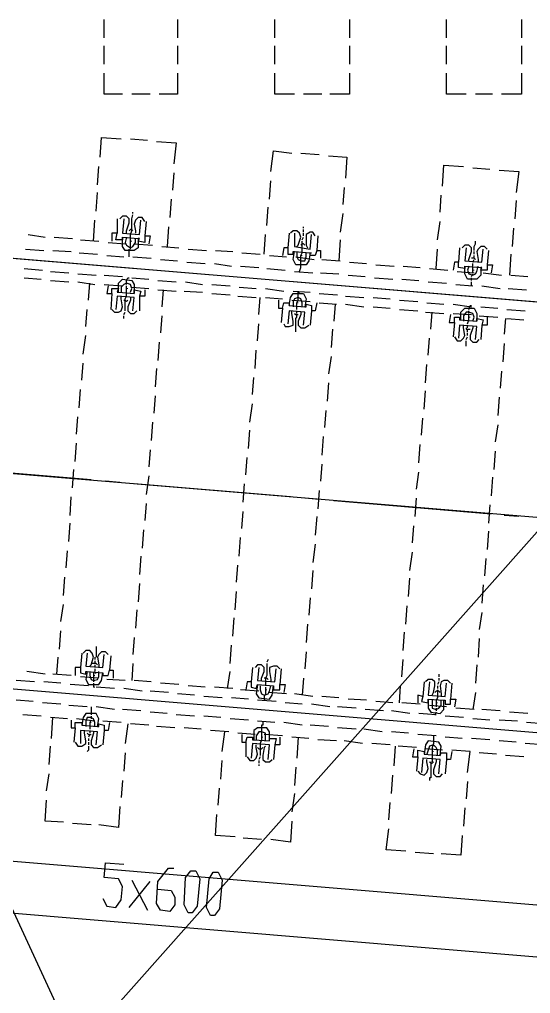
# Model space of a CAD drawing. Header units: millimetres. Extents: x -45 to 90, y -17 to 16.
# Drawn here: x 50.354 to 52.14, y -4.343 to -0.94 of the extents above; entities that cross this region are included whole.
import ezdxf

# ---------------------------------------------------------------- set-up
doc = ezdxf.new("R2010")
doc.units = ezdxf.units.MM
doc.layers.add('PDF_Geometry', color=7, linetype='Continuous')

msp = doc.modelspace()

# ---------------------------------------------------------------- linework, layer by layer
at = {"color": 2}
for p, q in [((40.7692, -0.9801), (53.4212, -2.0305)), ((40.7071, -1.7275), (53.3591, -2.778)), ((40.645, -2.4749), (53.2971, -3.5254))]:
    msp.add_line(p, q, dxfattribs=at)
at = {"color": 4}
for p, q in [((49.2328, -1.6828), (50.5564, -4.54)), ((50.5564, -4.54), (52.8268, -1.9812))]:
    msp.add_line(p, q, dxfattribs=at)
at = {"color": 5}
msp.add_line((40.5954, -3.0729), (53.2474, -4.1233), dxfattribs=at)
at = {"color": 4}
msp.add_lwpolyline([(49.2328, -1.6828), (52.8268, -1.9812)], dxfattribs=at)
at = {"layer": 'PDF_Geometry', "lineweight": 25}
for points in [[(50.6499, -1.0039), (50.6499, -0.9397)], [(50.9066, -0.9397), (50.9066, -1.0039)], [(51.2459, -1.0039), (51.2459, -0.9397)], [(51.5072, -0.9397), (51.5072, -1.0039)], [(51.8462, -1.0039), (51.8462, -0.9397)], [(52.1077, -0.9397), (52.1077, -1.0039)], [(50.6499, -1.0956), (50.6499, -1.0314)], [(50.9066, -1.0314), (50.9066, -1.0956)], [(51.2459, -1.0956), (51.2459, -1.0314)], [(51.5072, -1.0314), (51.5072, -1.0956)], [(51.8462, -1.0956), (51.8462, -1.0314)], [(52.1077, -1.0314), (52.1077, -1.0956)], [(50.7141, -1.201), (50.6499, -1.201), (50.6499, -1.1277)], [(50.9066, -1.1277), (50.9066, -1.201), (50.8425, -1.201)], [(51.3146, -1.201), (51.2459, -1.201), (51.2459, -1.1277)], [(51.5072, -1.1277), (51.5072, -1.201), (51.4384, -1.201)], [(51.9151, -1.201), (51.8462, -1.201), (51.8462, -1.1277)], [(52.1077, -1.1277), (52.1077, -1.201), (52.0389, -1.201)], [(50.8104, -1.201), (50.7462, -1.201)], [(51.4109, -1.201), (51.3467, -1.201)], [(52.0068, -1.201), (51.9472, -1.201)], [(50.6362, -1.4211), (50.6408, -1.3521), (50.7095, -1.3569)], [(50.7416, -1.3569), (50.8012, -1.3615)], [(50.8333, -1.3661), (50.9021, -1.3707), (50.8929, -1.444)], [(51.2321, -1.4715), (51.2413, -1.3982), (51.3055, -1.4073)], [(51.3376, -1.4073), (51.4017, -1.4119)], [(51.4338, -1.4165), (51.498, -1.4211), (51.4934, -1.4944)], [(50.627, -1.5173), (50.6316, -1.4532)], [(51.8326, -1.5219), (51.8372, -1.4486), (51.906, -1.4532)], [(51.9381, -1.4577), (51.9977, -1.4623)], [(50.8929, -1.4761), (50.8883, -1.5357)], [(52.0298, -1.4667), (52.0985, -1.4715), (52.0893, -1.5448)], [(51.2275, -1.5678), (51.2321, -1.5036)], [(51.4888, -1.5265), (51.4842, -1.5861)], [(50.6224, -1.609), (50.627, -1.5448)], [(51.8235, -1.6136), (51.8281, -1.554)], [(50.8837, -1.5678), (50.8791, -1.6319)], [(51.2184, -1.6595), (51.2229, -1.5953)], [(52.0893, -1.5724), (52.0848, -1.6365)], [(50.7279, -1.687), (50.7279, -1.6778), (50.737, -1.6503), (50.737, -1.6365), (50.7279, -1.6274), (50.7141, -1.6274), (50.7049, -1.6365)], [(50.7416, -1.742), (50.7416, -1.7282), (50.7416, -1.7145), (50.7416, -1.7053), (50.7416, -1.6915), (50.7462, -1.6778), (50.7462, -1.664), (50.7462, -1.6503), (50.7462, -1.6365), (50.7508, -1.6228)], [(50.7508, -1.6182), (50.7508, -1.6136)], [(50.792, -1.6457), (50.7829, -1.6319), (50.7691, -1.6319), (50.76, -1.6411), (50.7554, -1.6549), (50.76, -1.6778), (50.76, -1.687)], [(51.4842, -1.6182), (51.4751, -1.6824)], [(50.6133, -1.7145), (50.6178, -1.6411)], [(50.6958, -1.6365), (50.6958, -1.687), (50.6774, -1.687), (50.6774, -1.7145)], [(50.7187, -1.6365), (50.7141, -1.687), (50.7737, -1.6915), (50.7783, -1.6411)], [(50.7966, -1.6457), (50.792, -1.6959), (50.8104, -1.6959), (50.8058, -1.7236)], [(50.8746, -1.664), (50.87, -1.7328)], [(51.3467, -1.6686), (51.3467, -1.664)], [(51.8143, -1.7099), (51.8235, -1.6457)], [(50.3841, -1.6915), (50.4436, -1.7007)], [(50.4757, -1.7007), (50.5399, -1.7053)], [(50.792, -1.6959), (50.792, -1.719), (50.7691, -1.7145), (50.7737, -1.7053), (50.7691, -1.7053), (50.7691, -1.7374), (50.7554, -1.7465), (50.7233, -1.7465), (50.7141, -1.7328), (50.7141, -1.7007), (50.7141, -1.7099), (50.6912, -1.7099), (50.6958, -1.687)], [(50.7141, -1.7007), (50.7691, -1.7053)], [(50.7279, -1.7007), (50.7233, -1.719), (50.7279, -1.7282), (50.7416, -1.7374), (50.7508, -1.7328), (50.76, -1.719), (50.76, -1.7053)], [(50.7508, -1.6778), (50.7462, -1.6732), (50.7416, -1.6732), (50.737, -1.6778)], [(51.2092, -1.7603), (51.2138, -1.6915)], [(51.2963, -1.687), (51.2917, -1.7374), (51.278, -1.7374), (51.2732, -1.7649)], [(51.3238, -1.7328), (51.3284, -1.7282), (51.3376, -1.7007), (51.333, -1.687), (51.3238, -1.6778), (51.31, -1.6778), (51.3009, -1.687)], [(51.3146, -1.687), (51.3146, -1.7328), (51.3696, -1.742), (51.3742, -1.6915)], [(51.3421, -1.7099), (51.3467, -1.7007)], [(51.3467, -1.6824), (51.3467, -1.6732)], [(51.3467, -1.6959), (51.3467, -1.687)], [(51.3878, -1.6959), (51.3788, -1.6824), (51.3696, -1.6824), (51.3559, -1.6915), (51.3559, -1.7053), (51.3559, -1.7282), (51.3605, -1.7374)], [(51.3971, -1.6959), (51.3926, -1.7465), (51.4063, -1.7465), (51.4063, -1.7741)], [(52.0802, -1.6686), (52.0754, -1.7328)], [(50.5674, -1.7099), (50.6316, -1.7145)], [(50.6637, -1.719), (50.7233, -1.7236)], [(50.7554, -1.7236), (50.8195, -1.7282)], [(50.8516, -1.7328), (50.9112, -1.7374)], [(51.333, -1.8199), (51.3376, -1.8061), (51.3376, -1.7924), (51.3376, -1.7786), (51.3376, -1.7649), (51.3421, -1.7557), (51.3421, -1.742), (51.3421, -1.7282), (51.3421, -1.7145)], [(51.3513, -1.7282), (51.3467, -1.7236), (51.3421, -1.7236), (51.3376, -1.7282)], [(51.4751, -1.7099), (51.4705, -1.7832)], [(51.9243, -1.7832), (51.9243, -1.7786), (51.9335, -1.7511), (51.9335, -1.7374), (51.9243, -1.7282), (51.9106, -1.7282), (51.9014, -1.7374)], [(51.9427, -1.7465), (51.9427, -1.7374), (51.9427, -1.7328), (51.9472, -1.7236), (51.9472, -1.719), (51.9472, -1.7145)], [(51.9885, -1.742), (51.9793, -1.7328), (51.9656, -1.7328), (51.9564, -1.742), (51.9518, -1.7511), (51.9564, -1.7786), (51.9564, -1.7878)], [(50.3749, -1.742), (50.4391, -1.7465)], [(50.471, -1.7465), (50.5353, -1.7511)], [(50.5628, -1.7557), (50.627, -1.7603)], [(50.6591, -1.7649), (50.7187, -1.7695)], [(50.737, -1.7695), (50.737, -1.7557), (50.737, -1.742)], [(50.7508, -1.7695), (50.8148, -1.7741)], [(50.9433, -1.742), (51.0075, -1.7465)], [(51.0396, -1.7465), (51.0992, -1.7511)], [(51.1313, -1.7557), (51.1954, -1.7603)], [(51.2275, -1.7649), (51.2871, -1.7695)], [(51.2917, -1.7374), (51.2917, -1.7603), (51.31, -1.7603), (51.31, -1.7511), (51.3146, -1.7511), (51.3696, -1.7557), (51.3651, -1.7832), (51.3559, -1.797), (51.3192, -1.797), (51.31, -1.7786), (51.3146, -1.7511)], [(51.3192, -1.7695), (51.3834, -1.7786)], [(51.3238, -1.7511), (51.3238, -1.7695), (51.3284, -1.7786), (51.3376, -1.7832), (51.3513, -1.7832), (51.3559, -1.7695), (51.3559, -1.7557)], [(51.3926, -1.7465), (51.3878, -1.7649), (51.3696, -1.7649), (51.3696, -1.7557), (51.3742, -1.7557)], [(51.8097, -1.8105), (51.8143, -1.742)], [(51.8922, -1.7374), (51.8876, -1.7878), (51.8739, -1.7878), (51.8693, -1.8153)], [(51.9151, -1.7374), (51.9106, -1.7832), (51.9702, -1.7878), (51.9747, -1.742)], [(51.9427, -1.7603), (51.9427, -1.7511)], [(51.9427, -1.7741), (51.9427, -1.7649)], [(51.9931, -1.7465), (51.9885, -1.797), (52.0068, -1.797), (52.0022, -1.8245)], [(52.071, -1.7603), (52.0664, -1.8336)], [(50.847, -1.7786), (50.9066, -1.7832)], [(50.9387, -1.7878), (51.0029, -1.7924)], [(51.035, -1.7924), (51.0946, -1.8016)], [(51.1267, -1.8016), (51.1909, -1.8061)], [(51.4109, -1.7786), (51.4751, -1.7832)], [(51.5072, -1.7878), (51.5668, -1.7924)], [(51.5988, -1.797), (51.663, -1.8016)], [(51.6951, -1.8016), (51.7547, -1.8061)], [(51.9885, -1.797), (51.9885, -1.8153), (51.9656, -1.8153), (51.9702, -1.8061), (51.9656, -1.8061), (51.9656, -1.8336), (51.9518, -1.8474), (51.9197, -1.8474), (51.9106, -1.8291), (51.9106, -1.8016), (51.9106, -1.8105), (51.8876, -1.8061), (51.8876, -1.7878)], [(51.9106, -1.8016), (51.9656, -1.8061)], [(51.9243, -1.8016), (51.9197, -1.8153), (51.9243, -1.8291), (51.9381, -1.8336), (51.9472, -1.8291), (51.9518, -1.8199), (51.9564, -1.8016)], [(51.9472, -1.7786), (51.9427, -1.7741), (51.9381, -1.7741), (51.9335, -1.7741)], [(51.9381, -1.7878), (51.9427, -1.7786)], [(51.9381, -1.8016), (51.9381, -1.7924)], [(50.3703, -1.8105), (50.4345, -1.8153)], [(50.462, -1.8199), (50.5262, -1.8245)], [(50.5582, -1.8291), (50.6224, -1.8336)], [(50.6499, -1.8336), (50.7141, -1.8382)], [(51.2184, -1.8105), (51.2825, -1.8153)], [(51.3146, -1.8199), (51.3788, -1.8245)], [(51.4063, -1.8245), (51.4705, -1.8291)], [(51.5024, -1.8336), (51.5622, -1.8382)], [(51.7868, -1.8105), (51.851, -1.8153)], [(51.8831, -1.8199), (51.9427, -1.8245)], [(51.9335, -1.8382), (51.9381, -1.8291)], [(51.9381, -1.8245), (51.9381, -1.8153), (51.9381, -1.8061)], [(51.9747, -1.8245), (52.0389, -1.8336)], [(52.071, -1.8336), (52.1306, -1.8382)], [(50.3703, -1.8428), (50.4299, -1.8474)], [(50.462, -1.852), (50.5262, -1.8566)], [(50.5582, -1.8566), (50.6178, -1.8657)], [(50.5949, -1.9207), (50.5995, -1.8612)], [(50.6499, -1.8657), (50.7141, -1.8703)], [(50.6637, -1.8703), (50.6591, -1.8978), (50.6774, -1.8978), (50.6729, -1.9528)], [(50.6774, -1.8978), (50.6774, -1.8795), (50.7002, -1.8795), (50.6958, -1.8932), (50.7002, -1.8932), (50.7002, -1.8612), (50.7141, -1.8474), (50.7462, -1.852), (50.7554, -1.8657), (50.7554, -1.8978), (50.7554, -1.8841), (50.7783, -1.8887), (50.7737, -1.907)], [(50.7416, -1.8932), (50.7462, -1.8795), (50.7416, -1.8657), (50.7279, -1.8612), (50.7187, -1.8657), (50.7095, -1.8749), (50.7095, -1.8932)], [(50.7233, -1.9574), (50.7233, -1.9483), (50.7233, -1.9437), (50.7233, -1.9345), (50.7233, -1.9299), (50.7233, -1.9207), (50.7233, -1.9162), (50.7279, -1.907), (50.7279, -1.9024), (50.7279, -1.8932), (50.7279, -1.8887), (50.7279, -1.8795), (50.7279, -1.8703)], [(50.7279, -1.8657), (50.7279, -1.8566), (50.7279, -1.852), (50.7324, -1.8428), (50.737, -1.8428)], [(50.7462, -1.8428), (50.8058, -1.8474)], [(50.8379, -1.852), (50.9021, -1.8566)], [(50.9341, -1.8566), (50.9937, -1.8657)], [(51.0258, -1.8657), (51.09, -1.8703)], [(51.5943, -1.8428), (51.6584, -1.8474)], [(51.6905, -1.8474), (51.7501, -1.852)], [(51.7822, -1.8566), (51.8462, -1.8612)], [(51.8785, -1.8657), (51.9381, -1.8703)], [(51.9335, -1.852), (51.9335, -1.8428)], [(51.9335, -1.8703), (51.9335, -1.8566)], [(51.9702, -1.8703), (52.0343, -1.8795)], [(50.7002, -1.8932), (50.7554, -1.8978)], [(50.7462, -1.8749), (50.8058, -1.8795)], [(50.792, -1.8841), (50.792, -1.907), (50.7737, -1.907), (50.7737, -1.9574)], [(50.8379, -1.8841), (50.9021, -1.8887)], [(50.8562, -1.8841), (50.8516, -1.9437)], [(50.9294, -1.8887), (50.9937, -1.8932)], [(51.0258, -1.8978), (51.09, -1.9024)], [(51.1221, -1.8749), (51.1817, -1.8795)], [(51.2138, -1.8795), (51.278, -1.8887)], [(51.2732, -1.9483), (51.278, -1.9299), (51.2963, -1.9299), (51.2963, -1.9391), (51.3009, -1.9116), (51.31, -1.8978), (51.3467, -1.8978), (51.3559, -1.9162), (51.3513, -1.9437)], [(51.31, -1.8887), (51.3696, -1.8932)], [(51.3238, -1.9391), (51.3238, -1.9299), (51.3284, -1.9207), (51.3284, -1.9162), (51.3284, -1.907), (51.3284, -1.9024), (51.3284, -1.8932), (51.333, -1.8932)], [(51.4017, -1.8978), (51.4659, -1.9024)], [(52.0618, -1.8795), (52.126, -1.8841)], [(50.6774, -1.9528), (50.6866, -1.962), (50.7002, -1.962), (50.7095, -1.9574), (50.7141, -1.9437), (50.7095, -1.9162), (50.7095, -1.907)], [(50.7508, -1.9574), (50.7554, -1.9116), (50.6958, -1.907), (50.6912, -1.9528)], [(50.7187, -1.9207), (50.7233, -1.9207), (50.7279, -1.9251), (50.7324, -1.9207)], [(50.7416, -1.9116), (50.7416, -1.9207), (50.7324, -1.9437), (50.7324, -1.9574), (50.7416, -1.9666), (50.7554, -1.9666), (50.7645, -1.9574)], [(51.1175, -1.907), (51.1817, -1.9116)], [(51.1909, -1.9712), (51.1954, -1.9116)], [(51.2138, -1.9116), (51.2732, -1.9162)], [(51.2596, -1.9207), (51.2596, -1.9483), (51.2732, -1.9483), (51.2688, -1.9987)], [(51.2963, -1.9391), (51.3513, -1.9437), (51.3559, -1.9437), (51.3559, -1.9345), (51.3742, -1.9391), (51.3742, -1.9574)], [(51.3055, -1.9207), (51.3696, -1.9251)], [(51.3421, -1.9437), (51.3421, -1.9299), (51.3376, -1.9162), (51.3284, -1.9116), (51.3146, -1.9162), (51.31, -1.9251), (51.31, -1.9437)], [(51.3926, -1.9299), (51.3878, -1.9574), (51.3742, -1.9574), (51.3696, -2.0078)], [(51.4017, -1.9299), (51.4613, -1.9345)], [(51.4567, -1.9345), (51.4522, -1.9941)], [(51.4934, -1.907), (51.5576, -1.9116)], [(51.4934, -1.9345), (51.5576, -1.9437)], [(51.5897, -1.9116), (51.6493, -1.9162)], [(51.6814, -1.9207), (51.7455, -1.9251)], [(51.7776, -1.9299), (51.8372, -1.9345)], [(51.8693, -1.9345), (51.9335, -1.9437)], [(51.9243, -1.9528), (51.9289, -1.9391), (51.9335, -1.9391)], [(50.5856, -2.0124), (50.5903, -1.9528)], [(50.7187, -1.9712), (50.7233, -1.962)], [(51.278, -2.0033), (51.2825, -2.0124), (51.2963, -2.0124), (51.31, -2.0078), (51.31, -1.9941), (51.3055, -1.9666), (51.3055, -1.9574)], [(51.3467, -2.0078), (51.3513, -1.962), (51.2963, -1.9574), (51.2917, -2.0033)], [(51.3146, -1.9666), (51.3192, -1.9712), (51.3238, -1.9712), (51.3284, -1.9712)], [(51.3192, -2.0308), (51.3192, -2.0262), (51.3192, -2.0216), (51.3192, -2.0124), (51.3192, -2.0078), (51.3192, -1.9987), (51.3192, -1.9941), (51.3192, -1.9849), (51.3238, -1.9803), (51.3238, -1.9712)], [(51.3238, -1.9528), (51.3238, -1.9437)], [(51.3238, -1.9666), (51.3238, -1.9574)], [(51.3376, -1.962), (51.3376, -1.9712), (51.3284, -1.9941), (51.3284, -2.0078), (51.3376, -2.017), (51.3513, -2.017), (51.3651, -2.0078)], [(51.5897, -1.9437), (51.6493, -1.9483)], [(51.6814, -1.9528), (51.7455, -1.9574)], [(51.773, -1.962), (51.8372, -1.9666)], [(51.7914, -2.0216), (51.796, -1.962)], [(51.8601, -1.9712), (51.8556, -1.9987), (51.8739, -1.9987), (51.8693, -2.0491)], [(51.8693, -1.9666), (51.9335, -1.9712)], [(51.8739, -1.9987), (51.8739, -1.9803), (51.8922, -1.9803), (51.8922, -1.9895), (51.8968, -1.9895), (51.8968, -1.962), (51.9106, -1.9483), (51.9427, -1.9483), (51.9518, -1.9666), (51.9518, -1.9941), (51.9518, -1.9849), (51.9747, -1.9895), (51.9702, -2.0078)], [(51.9381, -1.9941), (51.9427, -1.9803), (51.9381, -1.9666), (51.9243, -1.962), (51.9151, -1.962), (51.906, -1.9758), (51.906, -1.9941)], [(51.9197, -2.0033), (51.9243, -1.9895), (51.9243, -1.9803), (51.9243, -1.9712)], [(51.9243, -1.9666), (51.9243, -1.9574)], [(51.9656, -1.9437), (52.0252, -1.9483)], [(52.0573, -1.9528), (52.1214, -1.9574)], [(50.7187, -1.9849), (50.7187, -1.9758)], [(50.8516, -1.9758), (50.847, -2.0353)], [(51.1863, -2.0629), (51.1909, -2.0033)], [(51.8739, -2.0491), (51.8831, -2.0629), (51.8968, -2.0629), (51.906, -2.0537), (51.9106, -2.0445), (51.906, -2.017), (51.906, -2.0078)], [(51.9472, -2.0583), (51.9518, -2.0124), (51.8922, -2.0078), (51.8876, -2.0537)], [(51.8968, -1.9895), (51.9518, -1.9941)], [(51.9197, -2.017), (51.9197, -2.0078)], [(51.9608, -1.9758), (52.0252, -1.9803)], [(51.9885, -1.9803), (51.9885, -2.0078), (51.9702, -2.0078), (51.9656, -2.0583)], [(52.0527, -1.9849), (52.0481, -2.0397)], [(52.0573, -1.9849), (52.1169, -1.9895)], [(51.4476, -2.0216), (51.443, -2.0858)], [(51.9151, -2.017), (51.9151, -2.0216), (51.9243, -2.0216), (51.9289, -2.0216)], [(51.9197, -2.0308), (51.9197, -2.0216)], [(51.9197, -2.0445), (51.9197, -2.0353)], [(51.9381, -2.0124), (51.9381, -2.017), (51.9289, -2.0445), (51.9289, -2.0583), (51.9381, -2.0674), (51.9518, -2.0674), (51.9608, -2.0583)], [(50.5766, -2.1087), (50.5856, -2.0445)], [(50.8425, -2.0674), (50.8379, -2.1316)], [(51.7822, -2.1133), (51.7868, -2.0537)], [(51.9151, -2.0583), (51.9197, -2.0491)], [(51.9151, -2.0812), (51.9151, -2.0766), (51.9151, -2.072), (51.9151, -2.0629)], [(52.0481, -2.072), (52.0435, -2.1362)], [(51.1771, -2.1591), (51.1817, -2.0949)], [(50.572, -2.2004), (50.5766, -2.1408)], [(51.443, -2.1179), (51.4338, -2.1775)], [(50.8333, -2.1591), (50.8287, -2.2233)], [(51.773, -2.2095), (51.7776, -2.1454)], [(52.0389, -2.1683), (52.0343, -2.2279)], [(51.1679, -2.2508), (51.1725, -2.1912)], [(51.4338, -2.2095), (51.4292, -2.2737)], [(50.5628, -2.2966), (50.5674, -2.2325)], [(51.7685, -2.3012), (51.773, -2.2371)], [(50.8287, -2.2554), (50.8241, -2.315)], [(52.0298, -2.26), (52.0252, -2.3241)], [(51.1586, -2.3471), (51.1679, -2.2829)], [(51.4246, -2.3058), (51.4201, -2.3654)], [(50.5537, -2.3883), (50.5582, -2.3287)], [(50.8195, -2.3471), (50.8148, -2.4112)], [(51.7593, -2.3929), (51.7639, -2.3333)], [(51.1542, -2.4388), (51.1586, -2.3746)], [(52.0252, -2.3562), (52.016, -2.4158)], [(51.4155, -2.3975), (51.4109, -2.4617)], [(50.5491, -2.4846), (50.5537, -2.4204)], [(50.8104, -2.4433), (50.8058, -2.5029)], [(51.7501, -2.4892), (51.7547, -2.425)], [(52.016, -2.4479), (52.0114, -2.5121)], [(51.145, -2.5304), (51.1496, -2.4708)], [(50.6041, -2.5488), (50.0586, -2.5029)], [(50.5399, -2.5763), (50.5445, -2.5121)], [(51.4109, -2.4938), (51.4063, -2.5534)], [(50.8058, -2.535), (50.7966, -2.5992)], [(51.741, -2.5809), (51.7501, -2.5213)], [(52.0068, -2.5396), (52.0022, -2.6038)], [(50.7049, -2.5579), (50.6545, -2.5534)], [(51.3009, -2.6084), (50.7554, -2.5625)], [(51.1358, -2.6267), (51.1404, -2.5625)], [(51.4017, -2.5854), (51.3971, -2.6496)], [(50.5307, -2.6725), (50.5353, -2.6084)], [(51.4017, -2.6175), (51.3513, -2.6128)], [(51.7364, -2.6771), (51.741, -2.6128)], [(50.7966, -2.6313), (50.792, -2.6909)], [(52.0022, -2.668), (51.4522, -2.6221)], [(51.9977, -2.6359), (51.9931, -2.7)], [(51.1313, -2.7184), (51.1358, -2.6588)], [(51.3926, -2.6771), (51.3878, -2.7413)], [(52.0985, -2.6771), (52.0481, -2.6725)], [(50.5262, -2.7642), (50.5307, -2.7)], [(50.7875, -2.723), (50.7829, -2.7871)], [(51.7272, -2.7688), (51.7316, -2.7092)], [(51.1221, -2.8146), (51.1267, -2.7505)], [(51.9931, -2.7274), (51.9885, -2.7917)], [(51.3878, -2.7734), (51.3788, -2.8376)], [(50.517, -2.8559), (50.5216, -2.7963)], [(50.7783, -2.8146), (50.7737, -2.8788)], [(51.718, -2.8651), (51.7272, -2.8009)], [(51.9839, -2.8238), (51.9793, -2.8834)], [(51.1129, -2.9063), (51.1175, -2.8467)], [(50.5078, -2.9522), (50.5124, -2.888)], [(51.3788, -2.8651), (51.3742, -2.9293)], [(51.7134, -2.9566), (51.718, -2.8926)], [(50.7737, -2.9109), (50.7691, -2.9751)], [(51.9747, -2.9155), (51.9702, -2.9797)], [(51.1083, -3.0026), (51.1129, -2.9384)], [(50.4987, -3.0439), (50.5078, -2.9843)], [(51.3696, -2.9613), (51.3651, -3.0209)], [(51.7043, -3.053), (51.7089, -2.9888)], [(50.7645, -3.0026), (50.76, -3.0668)], [(51.9702, -3.0118), (51.9608, -3.0712)], [(51.0992, -3.0943), (51.1038, -3.0301)], [(51.3605, -3.053), (51.3559, -3.1172)], [(50.4941, -3.1401), (50.4987, -3.0759)], [(51.6951, -3.1447), (51.6997, -3.0805)], [(50.6224, -3.131), (50.6224, -3.1355), (50.6224, -3.1401), (50.6224, -3.1493), (50.6224, -3.1539), (50.6224, -3.163), (50.6224, -3.1676)], [(50.7554, -3.0989), (50.7508, -3.1585)], [(51.09, -3.1905), (51.0946, -3.1264)], [(51.9608, -3.1034), (51.9564, -3.1676)], [(50.572, -3.1539), (50.5674, -3.2043), (50.5491, -3.2043), (50.5491, -3.2318)], [(50.5995, -3.1997), (50.6041, -3.1951), (50.6133, -3.1676), (50.6087, -3.1539), (50.5995, -3.1447), (50.5856, -3.1447), (50.5766, -3.1539)], [(50.5903, -3.1539), (50.5856, -3.1997), (50.6453, -3.2043), (50.6499, -3.1585)], [(50.6637, -3.1585), (50.6545, -3.1493), (50.6408, -3.1493), (50.6316, -3.1585), (50.627, -3.1676), (50.6316, -3.1951), (50.6316, -3.2043)], [(50.6729, -3.163), (50.6683, -3.2135), (50.682, -3.2135), (50.682, -3.241)], [(51.3559, -3.1493), (51.3513, -3.2089)], [(50.4849, -3.2272), (50.4895, -3.1676)], [(50.627, -3.1951), (50.6224, -3.1905), (50.6133, -3.1905), (50.6087, -3.1905)], [(50.6178, -3.1676), (50.6178, -3.1768)], [(50.6178, -3.1814), (50.6178, -3.1905)], [(50.6178, -3.1951), (50.6178, -3.2043)], [(50.7508, -3.1905), (50.7462, -3.2501)], [(51.2, -3.2501), (51.2, -3.241), (51.2092, -3.2181), (51.2092, -3.2043), (51.2, -3.1951), (51.1863, -3.1951), (51.1771, -3.2043)], [(51.2184, -3.1905), (51.2184, -3.1997), (51.2184, -3.2043), (51.2184, -3.2135), (51.2184, -3.2181), (51.2184, -3.2272), (51.2184, -3.2318), (51.2138, -3.241), (51.2138, -3.2456), (51.2138, -3.2547), (51.2138, -3.2593), (51.2138, -3.2685)], [(51.2229, -3.1768), (51.2184, -3.1858)], [(51.6905, -3.2364), (51.6951, -3.1768)], [(51.9518, -3.1951), (51.9472, -3.2593)], [(50.4436, -3.2272), (50.3795, -3.2181)], [(50.5353, -3.2318), (50.471, -3.2272)], [(50.5674, -3.2043), (50.5674, -3.2226), (50.5856, -3.2272), (50.5856, -3.2181), (50.5903, -3.2181), (50.6453, -3.2226), (50.6453, -3.2318), (50.6637, -3.2318), (50.6683, -3.2135)], [(50.5903, -3.2181), (50.5856, -3.2456), (50.5949, -3.2639), (50.6316, -3.2639), (50.6408, -3.2501), (50.6453, -3.2226)], [(50.5995, -3.2181), (50.5995, -3.2318), (50.6041, -3.2456), (50.6133, -3.2501), (50.627, -3.2456), (50.6316, -3.2364), (50.6316, -3.2181)], [(50.6133, -3.2226), (50.6133, -3.2318), (50.6133, -3.241), (50.6133, -3.2456), (50.6133, -3.2547)], [(50.6178, -3.2089), (50.6178, -3.2181)], [(50.6178, -3.2226), (50.6224, -3.2226)], [(51.0808, -3.2776), (51.09, -3.2181)], [(51.1679, -3.2043), (51.1634, -3.2547), (51.1496, -3.2547), (51.145, -3.2822)], [(51.1909, -3.2043), (51.1863, -3.2501), (51.2459, -3.2547), (51.2505, -3.2089)], [(51.2642, -3.2089), (51.255, -3.1997), (51.2413, -3.1997), (51.2275, -3.2043), (51.2275, -3.2181), (51.2321, -3.2456), (51.2321, -3.2547)], [(51.2688, -3.2089), (51.2642, -3.2639), (51.2825, -3.2639), (51.278, -3.2914)], [(51.8189, -3.2272), (51.8189, -3.2364)], [(50.407, -3.2547), (50.3428, -3.2501)], [(50.4987, -3.2593), (50.4391, -3.2547)], [(50.5949, -3.2685), (50.5307, -3.2639)], [(50.627, -3.241), (50.5674, -3.2364)], [(50.6133, -3.2593), (50.6133, -3.2731)], [(50.7233, -3.2501), (50.6591, -3.2456)], [(50.8148, -3.2547), (50.7554, -3.2501)], [(50.9112, -3.2639), (50.847, -3.2593)], [(51.1634, -3.2547), (51.1634, -3.2731), (51.1817, -3.2776), (51.1863, -3.2639), (51.2413, -3.2685), (51.2413, -3.2731), (51.2413, -3.2822), (51.2642, -3.2822), (51.2642, -3.2639)], [(51.1863, -3.2639), (51.1817, -3.296), (51.1909, -3.3097), (51.2275, -3.3143), (51.2367, -3.3004), (51.2413, -3.2685)], [(51.2229, -3.2456), (51.2184, -3.241), (51.2138, -3.241), (51.2092, -3.241)], [(51.3467, -3.241), (51.3421, -3.3004)], [(51.7685, -3.2547), (51.7639, -3.3051), (51.7455, -3.3004), (51.7455, -3.3281)], [(51.796, -3.3004), (51.8005, -3.2914), (51.8051, -3.2685), (51.8051, -3.2547), (51.796, -3.2456), (51.7822, -3.2456), (51.773, -3.2547)], [(51.7868, -3.2547), (51.7822, -3.3004), (51.8418, -3.3051), (51.8462, -3.2593)], [(51.8189, -3.2547), (51.8143, -3.2639)], [(51.8189, -3.241), (51.8189, -3.2501)], [(51.8601, -3.2593), (51.851, -3.2501), (51.8372, -3.2501), (51.8281, -3.2547), (51.8235, -3.2685), (51.8281, -3.296), (51.8281, -3.3051)], [(51.8647, -3.2593), (51.8601, -3.3143), (51.8785, -3.3143), (51.8739, -3.3418)], [(50.6866, -3.2776), (50.6224, -3.2731)], [(50.7829, -3.2868), (50.7187, -3.2776)], [(50.8746, -3.2914), (50.8104, -3.2868)], [(50.9662, -3.3004), (50.9066, -3.296)], [(51.0029, -3.2731), (50.9433, -3.2685)], [(51.0992, -3.2776), (51.035, -3.2731)], [(51.1909, -3.2868), (51.1267, -3.2822)], [(51.1954, -3.2685), (51.1954, -3.2822), (51.2, -3.296), (51.2092, -3.3004), (51.2229, -3.296), (51.2275, -3.2868), (51.2321, -3.2685)], [(51.2138, -3.2731), (51.2138, -3.2822), (51.2138, -3.2914), (51.2138, -3.296), (51.2092, -3.3051), (51.2092, -3.3097), (51.2092, -3.3189)], [(51.2871, -3.296), (51.2229, -3.2914)], [(51.3788, -3.3051), (51.3146, -3.296)], [(51.6814, -3.3281), (51.6859, -3.2685)], [(51.8235, -3.2914), (51.8189, -3.2868), (51.8097, -3.2868), (51.8051, -3.2914)], [(51.8143, -3.2822), (51.8143, -3.2914), (51.8143, -3.296), (51.8143, -3.3051), (51.8143, -3.3097), (51.8097, -3.3189), (51.8097, -3.3235), (51.8097, -3.3281), (51.8097, -3.3418)], [(51.8143, -3.2685), (51.8143, -3.2776)], [(51.9472, -3.2914), (51.9381, -3.351)], [(50.4024, -3.3235), (50.3428, -3.3189)], [(50.4987, -3.3327), (50.4345, -3.3281)], [(51.0625, -3.3097), (50.9983, -3.3051)], [(51.1542, -3.3143), (51.0946, -3.3097)], [(51.2505, -3.3235), (51.1863, -3.3189)], [(51.3421, -3.3327), (51.2825, -3.3281)], [(51.4384, -3.3418), (51.3742, -3.3327)], [(51.4705, -3.3097), (51.4109, -3.3051)], [(51.5668, -3.3189), (51.5024, -3.3143)], [(51.6584, -3.3281), (51.5988, -3.3235)], [(51.7547, -3.3327), (51.6905, -3.3281)], [(51.7639, -3.3051), (51.7593, -3.3235), (51.7822, -3.3281), (51.7822, -3.3143), (51.8372, -3.3189), (51.8418, -3.3189), (51.8418, -3.3327), (51.8601, -3.3327), (51.8601, -3.3143)], [(51.7822, -3.3143), (51.7822, -3.3464), (51.7914, -3.3602), (51.8235, -3.3647), (51.8372, -3.351), (51.8372, -3.3189)], [(51.796, -3.3189), (51.796, -3.3327), (51.796, -3.3464), (51.8097, -3.351), (51.8189, -3.3464), (51.8281, -3.3372), (51.8281, -3.3189)], [(50.4299, -3.3739), (50.3657, -3.3693)], [(50.5903, -3.3418), (50.5262, -3.3372)], [(50.627, -3.4106), (50.6316, -3.3831), (50.6224, -3.3647), (50.5856, -3.3647), (50.5766, -3.3785), (50.572, -3.406), (50.627, -3.4106), (50.6316, -3.4106), (50.6316, -3.4014), (50.6499, -3.406), (50.6499, -3.4243)], [(50.6041, -3.3418), (50.6041, -3.3556), (50.6041, -3.3693)], [(50.6866, -3.351), (50.6224, -3.3418)], [(50.7783, -3.3556), (50.7141, -3.351)], [(50.87, -3.3647), (50.8104, -3.3602)], [(50.9662, -3.3739), (50.9021, -3.3693)], [(51.5301, -3.3464), (51.4659, -3.3418)], [(51.6263, -3.3556), (51.5622, -3.351)], [(51.718, -3.3647), (51.6539, -3.3556)], [(51.8097, -3.3693), (51.7501, -3.3647)], [(51.8462, -3.3418), (51.7868, -3.3372)], [(51.8097, -3.3602), (51.8051, -3.3693)], [(51.8097, -3.3464), (51.8097, -3.3556)], [(51.9427, -3.351), (51.8785, -3.3464)], [(52.0343, -3.3556), (51.9702, -3.351)], [(52.1306, -3.3647), (52.0664, -3.3602)], [(50.5216, -3.3831), (50.462, -3.3785)], [(50.4666, -3.4518), (50.471, -3.3785)], [(50.5353, -3.3877), (50.5353, -3.415), (50.5491, -3.415), (50.5445, -3.4656)], [(50.5491, -3.415), (50.5491, -3.3968), (50.572, -3.3968), (50.572, -3.406), (50.5766, -3.406)], [(50.6178, -3.3922), (50.5537, -3.3831)], [(50.6178, -3.4106), (50.6178, -3.3968), (50.6133, -3.3831), (50.6041, -3.3785), (50.5903, -3.3785), (50.5856, -3.3922), (50.5856, -3.4106)], [(50.6041, -3.3877), (50.5995, -3.3968), (50.5995, -3.406), (50.5995, -3.4198)], [(50.6041, -3.3739), (50.6041, -3.3831)], [(50.7095, -3.3968), (50.6453, -3.3922)], [(50.6683, -3.3968), (50.6637, -3.4243), (50.6499, -3.4243), (50.6453, -3.4748)], [(50.7324, -3.4014), (50.7233, -3.4702)], [(50.8058, -3.406), (50.7416, -3.4014)], [(51.0579, -3.3785), (50.9983, -3.3739)], [(51.1542, -3.3877), (51.09, -3.3831)], [(51.2459, -3.3968), (51.1863, -3.3922)], [(51.2046, -3.3922), (51.2046, -3.406), (51.2, -3.406), (51.2, -3.4198), (51.2, -3.4335), (51.2, -3.4473), (51.2, -3.4564), (51.1954, -3.4702), (51.1954, -3.4839), (51.1954, -3.4977), (51.1954, -3.5114)], [(51.3421, -3.406), (51.278, -3.3968)], [(51.906, -3.3785), (51.8418, -3.3739)], [(51.9977, -3.3877), (51.9381, -3.3831)], [(52.0939, -3.3922), (52.0298, -3.3877)], [(52.1856, -3.4014), (52.126, -3.3968)], [(50.5491, -3.4656), (50.5582, -3.4793), (50.572, -3.4793), (50.5856, -3.4702), (50.5856, -3.461), (50.5812, -3.4335), (50.5812, -3.4243)], [(50.6224, -3.4748), (50.627, -3.4289), (50.5674, -3.4243), (50.5674, -3.4702)], [(50.5903, -3.4335), (50.5949, -3.4381), (50.5995, -3.4381), (50.6041, -3.4381)], [(50.5995, -3.4243), (50.5995, -3.4335)], [(50.6133, -3.4289), (50.6133, -3.4335), (50.6041, -3.461), (50.6041, -3.4748), (50.6133, -3.4839), (50.627, -3.4839), (50.6408, -3.4748)], [(50.8975, -3.415), (50.8333, -3.4106)], [(50.9892, -3.4198), (50.9294, -3.415)], [(51.0854, -3.4289), (51.0212, -3.4243)], [(51.0625, -3.4977), (51.0717, -3.4289)], [(51.1771, -3.4381), (51.1175, -3.4335)], [(51.2138, -3.461), (51.2138, -3.4427), (51.2138, -3.4335), (51.2, -3.4289), (51.1909, -3.4289), (51.1817, -3.4427), (51.1817, -3.4564)], [(51.4338, -3.4106), (51.3696, -3.406)], [(51.5301, -3.4198), (51.4659, -3.415)], [(51.6218, -3.4289), (51.5576, -3.4198)], [(51.7134, -3.4335), (51.6539, -3.4289)], [(50.5995, -3.4381), (50.5949, -3.4473)], [(50.5949, -3.4518), (50.5949, -3.461)], [(50.5949, -3.4656), (50.5949, -3.4748)], [(51.1313, -3.4381), (51.1313, -3.4656), (51.145, -3.4656), (51.145, -3.516)], [(51.145, -3.4656), (51.1496, -3.4473), (51.1679, -3.4473), (51.1679, -3.4564), (51.1725, -3.4564)], [(51.2229, -3.5252), (51.2275, -3.4748), (51.1679, -3.4702), (51.1634, -3.5206)], [(51.2732, -3.4427), (51.2092, -3.4381)], [(51.2275, -3.461), (51.2275, -3.4518), (51.2505, -3.4518), (51.2459, -3.4748)], [(51.2642, -3.4473), (51.2642, -3.4748), (51.2459, -3.4748), (51.2413, -3.5252)], [(51.3651, -3.4518), (51.3055, -3.4473)], [(51.3284, -3.4473), (51.3238, -3.5206)], [(51.4613, -3.461), (51.3971, -3.4564)], [(51.553, -3.4702), (51.4888, -3.461)], [(51.6493, -3.4748), (51.5851, -3.4702)], [(51.8097, -3.4427), (51.7455, -3.4381)], [(51.8005, -3.4427), (51.8005, -3.4564), (51.8005, -3.4702), (51.796, -3.4839), (51.796, -3.4977), (51.796, -3.5069), (51.796, -3.5206), (51.796, -3.5344)], [(51.9014, -3.4518), (51.8418, -3.4473)], [(51.9977, -3.4564), (51.9335, -3.4518)], [(52.0893, -3.4656), (52.0298, -3.461)], [(52.1856, -3.4748), (52.1214, -3.4702)], [(50.4574, -3.5435), (50.462, -3.4793)], [(50.5949, -3.4793), (50.5949, -3.4885), (50.5949, -3.4931), (50.5903, -3.4977)], [(50.7233, -3.5023), (50.7187, -3.5664)], [(51.1496, -3.516), (51.1586, -3.5296), (51.1725, -3.5296), (51.1817, -3.5206), (51.1863, -3.5069), (51.1817, -3.4839), (51.1817, -3.4748)], [(51.1863, -3.4839), (51.1909, -3.4885), (51.2, -3.4885), (51.2046, -3.4839)], [(51.2138, -3.4793), (51.2092, -3.4839), (51.2046, -3.5114), (51.2046, -3.5252), (51.2138, -3.5344), (51.2275, -3.5344), (51.2367, -3.5252)], [(51.663, -3.5481), (51.6676, -3.4793)], [(51.741, -3.4839), (51.6768, -3.4793)], [(51.7316, -3.4885), (51.7272, -3.516), (51.7455, -3.516), (51.741, -3.5664)], [(51.7455, -3.516), (51.7455, -3.4931), (51.7685, -3.4977), (51.7685, -3.5069), (51.773, -3.5069)], [(51.8326, -3.4931), (51.773, -3.4885)], [(51.8143, -3.5114), (51.8143, -3.4931), (51.8097, -3.4839), (51.8005, -3.4748), (51.7868, -3.4793), (51.7822, -3.4931), (51.7776, -3.5069)], [(51.8235, -3.5114), (51.8281, -3.5023), (51.8462, -3.5023), (51.8462, -3.5252)], [(51.8647, -3.4977), (51.8601, -3.5252), (51.8462, -3.5252), (51.8418, -3.5756)], [(51.9197, -3.571), (51.9289, -3.4977), (51.8647, -3.4931)], [(52.0206, -3.5069), (51.9608, -3.5023)], [(51.0579, -3.5939), (51.0625, -3.5296)], [(51.1954, -3.516), (51.1909, -3.5252)], [(51.1909, -3.5296), (51.1909, -3.5389)], [(51.7455, -3.5664), (51.7547, -3.5756), (51.7685, -3.5802), (51.7776, -3.571), (51.7822, -3.5573), (51.7776, -3.5344), (51.7776, -3.5252)], [(51.8189, -3.5756), (51.8235, -3.5252), (51.7639, -3.5206), (51.7593, -3.571)], [(51.7914, -3.5344), (51.7914, -3.5481), (51.7914, -3.5619), (51.7914, -3.5756), (51.7914, -3.5894), (51.7868, -3.5894), (51.7868, -3.5985)], [(51.7868, -3.5344), (51.7914, -3.5389), (51.796, -3.5389), (51.8005, -3.5344)], [(51.8097, -3.5252), (51.8097, -3.5344), (51.8005, -3.5619), (51.8005, -3.5756), (51.8097, -3.5848), (51.8235, -3.5848), (51.8326, -3.5756)], [(52.1169, -3.516), (52.0527, -3.5114)], [(51.1909, -3.5435), (51.1909, -3.5481)], [(51.3192, -3.5527), (51.3146, -3.6169)], [(50.4482, -3.6352), (50.4574, -3.5756)], [(50.7141, -3.5985), (50.7095, -3.6581)], [(51.6539, -3.6442), (51.6584, -3.5802)], [(51.9197, -3.6031), (51.9151, -3.6627)], [(51.0488, -3.6856), (51.0533, -3.626)], [(50.5078, -3.7452), (50.4436, -3.7406), (50.4482, -3.6673)], [(51.3146, -3.6442), (51.3055, -3.7086)], [(50.7049, -3.6902), (50.7002, -3.7636), (50.6316, -3.7544)], [(51.6447, -3.7361), (51.6493, -3.6765)], [(51.9106, -3.6948), (51.906, -3.7588)], [(51.1083, -3.7957), (51.0396, -3.7911), (51.044, -3.7177)], [(51.3055, -3.7406), (51.3009, -3.814), (51.2321, -3.8048)], [(50.6041, -3.7544), (50.5399, -3.7498)], [(51.7043, -3.8461), (51.6355, -3.8415), (51.6447, -3.7681)], [(51.2, -3.8048), (51.1358, -3.8002)], [(51.9014, -3.7911), (51.8968, -3.8598), (51.8281, -3.8552)], [(51.8005, -3.8552), (51.7364, -3.8507)], [(50.6453, -4.0111), (50.6591, -4.0386), (50.6912, -4.0432), (50.7095, -4.0157), (50.7141, -3.9698), (50.7002, -3.9423), (50.6499, -3.9378), (50.6545, -3.8873), (50.7187, -3.8919)], [(50.8379, -3.979), (50.8837, -3.9836), (50.8975, -4.0065), (50.8975, -4.034), (50.8791, -4.0569), (50.847, -4.0524), (50.8333, -4.0294), (50.8379, -3.9515), (50.8746, -3.9057), (50.8929, -3.9057)], [(50.7462, -3.9469), (50.8012, -4.0524)], [(50.737, -4.0432), (50.8104, -3.9515)], [(49.4993, -3.9928), (52.19, -4.2172)]]:
    msp.add_lwpolyline(points, dxfattribs=at)
at = {"layer": 'PDF_Geometry', "lineweight": 9}
for points in [[(50.7416, -1.7145), (50.7462, -1.7145)], [(51.3376, -1.7649), (51.3421, -1.7649)], [(51.9381, -1.8153), (51.9427, -1.8153)], [(50.7324, -1.8428), (50.737, -1.8428)], [(50.7279, -1.8795), (50.7324, -1.8795)], [(51.3284, -1.8932), (51.333, -1.8932)], [(51.3238, -1.9299), (51.3284, -1.9299)], [(51.9289, -1.9391), (51.9335, -1.9391)], [(51.9243, -1.9803), (51.9289, -1.9803)], [(50.6133, -3.2318), (50.6178, -3.2318)], [(50.6133, -3.2731), (50.6178, -3.2731)], [(51.2138, -3.2822), (51.2184, -3.2822)], [(51.2092, -3.3189), (51.2138, -3.3189)], [(51.8097, -3.3281), (51.8143, -3.3281)], [(51.8051, -3.3693), (51.8097, -3.3693)], [(50.5995, -3.3968), (50.6041, -3.3968)], [(51.2, -3.4473), (51.2046, -3.4473)], [(51.796, -3.4977), (51.8005, -3.4977)]]:
    msp.add_lwpolyline(points, dxfattribs=at)
at = {"layer": 'PDF_Geometry', "lineweight": 25}
for points in [[(51.1725, -3.4243), (51.1725, -3.4564), (51.2275, -3.461), (51.2275, -3.4289), (51.2184, -3.415), (51.1863, -3.415)], [(51.773, -3.4748), (51.7685, -3.5069), (51.8235, -3.5114), (51.8281, -3.4793), (51.8189, -3.4656), (51.7822, -3.461)], [(50.9433, -4.0615), (50.9294, -4.034), (50.9341, -3.9378), (50.9525, -3.9148), (50.9708, -3.9148), (50.9846, -3.9423), (50.9754, -4.0386), (50.9571, -4.0615)], [(51.0212, -4.0707), (51.0075, -4.0432), (51.0167, -3.9423), (51.0304, -3.9194), (51.0488, -3.9194), (51.0625, -3.9469), (51.0533, -4.0478), (51.035, -4.0707)]]:
    msp.add_lwpolyline(points, close=True, dxfattribs=at)

doc.saveas('drawing.dxf')
